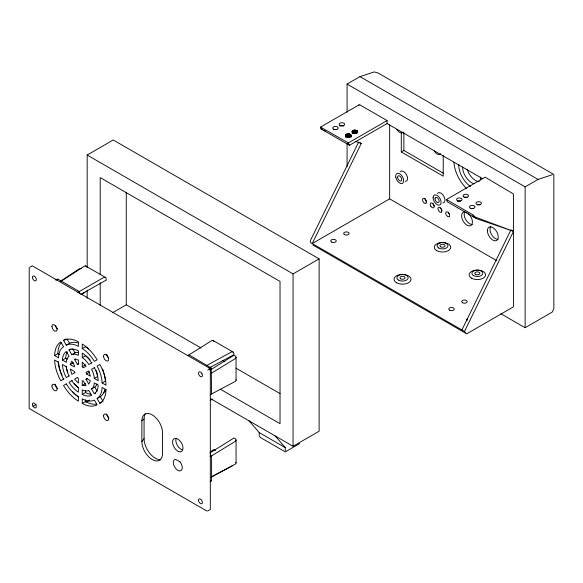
<?xml version="1.0" encoding="UTF-8"?>
<svg xmlns="http://www.w3.org/2000/svg" width="583" height="583" viewBox="0 0 583 583"><rect width="100%" height="100%" fill="white"/><g stroke="black" fill="none" stroke-linecap="round" stroke-linejoin="round"><path stroke-width="0.87" d="M210.084 394.829L211.607 393.955L211.228 368.026L189.023 354.843L187.507 355.717M359.981 142.711L361.271 143.454L312.24 243.548L389.655 198.854L389.655 124.784M443.226 155.45L443.226 176.153L401.293 151.944L401.293 133.041M443.474 173.319L403.873 150.45L403.873 132.45M500.702 313.625L525.13 327.726L525.13 186.873L538.029 179.418L552.305 174.711M387.076 123.552L387.076 120.572L359.981 104.933L359.07 104.838L320.512 127.101L320.512 127.721L321.036 128.909L349.421 145.291L387.076 123.552L482.775 178.806M29.216 267.991L29.15 408.479L206.914 511.043M70.259 364.579L71.847 361.074L74.639 365.905L74.201 366.853L70.259 364.579L73.487 362.713M345.726 135.067C345.53 137.537 349.931 137.661 351.01 135.883C351.163 132.72 344.145 133.39 345.632 137.012M352.176 131.335C351.964 133.755 356.155 133.893 357.343 132.326C358.188 129.244 350.893 129.411 352.154 132.88M86.014 379.344L86.444 378.396L90.394 380.67L88.805 384.175L86.014 379.344L87.304 378.6M358.691 105.676L359.07 104.838M211.228 481.267L211.607 480.428L211.607 455.848L234.971 441.579A3.629 2.164 -1.8 0 0 234.993 438.503L234.023 437.95L209.887 453.042M358.691 141.968L310.499 240.342L310.287 241.777L310.95 242.805L464.483 331.45L466.349 333.6L312.816 244.962M461.904 329.956L510.934 229.862L513.514 231.356L464.483 331.45M141.873 441.666L141.873 420.809A14.597 8.424 60 0 1 152.192 414.848A14.597 8.424 60 0 1 162.519 432.724L162.519 453.581A14.597 8.424 60 0 1 152.192 459.542A14.597 8.424 60 0 1 141.873 441.666L144.067 438.613L144.067 418.944A16.054 9.27 60 0 1 145.24 413.821M141.873 420.809L144.067 418.944M60.479 281.261L78.989 269.011L81.489 268.289M61.295 281.101L85.162 265.739L105.931 277.676L106.288 280.073L80.942 294.357M189.023 354.843L211.44 340.8A3.629 2.019 -61.7 0 1 213.844 341.5M210.157 451.912L213.925 449.551L215.506 450.462M211.396 369.345L234.023 355.2L234.993 355.754A3.629 2.164 -1.8 0 1 234.971 358.829L211.607 373.098M87.166 267.524L87.166 155.034L113.233 139.986L319.127 258.859L319.127 431.216L293.06 446.265L210.463 398.575M29.682 267.32L32.262 265.826L210.317 368.624L210.317 509.476L207.737 510.97M347.074 112.242L347.074 84.076L359.981 76.628L374.257 71.913L378.068 72.999L553.85 174.485L553.85 308.524L552.305 312.029L525.13 327.726M55.64 280.022L57.156 279.148L58.067 279.235L79.361 291.529L79.361 293.766M56.551 280.117L58.067 279.235M77.838 292.404L103.599 277.537L105.501 277.311M320.512 127.101L348.364 142.922L387.076 120.572M63.518 340.385A31.424 18.146 60 0 1 78.392 341.849L78.392 346.36A25.907 14.954 60 0 0 66.28 345.165L63.518 340.385L66.098 338.891M112.468 312.787L126.263 304.822L201.15 348.058M66.28 345.165L69.508 343.3A25.907 14.954 60 0 1 77.845 342.891M401.293 151.944L403.873 150.45M54.642 355.564A31.424 18.146 60 0 1 60.807 341.951L63.569 346.732A25.907 14.954 60 0 0 58.548 357.816L54.642 355.564L57.87 353.699A31.424 18.146 60 0 1 61.091 342.819M69.042 349.946A20.383 11.769 60 0 1 78.392 350.864L78.392 355.375A14.866 8.585 60 0 0 71.804 354.726L69.042 349.946L70.98 348.831M62.447 360.068A20.383 11.769 60 0 1 66.331 351.513L69.085 356.293A14.866 8.585 60 0 0 66.353 362.32L62.454 360.068L65.675 358.21A20.383 11.769 60 0 1 67.38 351.899M82.261 348.59L82.261 344.087A31.424 18.146 60 0 1 97.128 359.791L94.373 361.38A25.907 14.954 60 0 0 82.261 348.59L85.49 346.732A25.907 14.954 60 0 1 88.638 348.962M71.804 354.726L75.025 352.868A14.866 8.585 60 0 1 78.093 352.387M74.566 359.507L78.392 359.886L78.392 364.441L77.35 364.339L74.566 359.507L75.856 358.764M92.078 362.706L88.849 364.572A14.866 8.585 60 0 0 82.261 357.605L85.49 355.747A14.866 8.585 60 0 1 90.139 359.973M77.35 364.339L78.639 363.588M82.261 366.671L82.261 362.116L86.087 366.16L83.303 367.771L82.261 366.671L85.49 364.812M64.035 378.899L60.807 380.757A31.424 18.146 60 0 1 54.642 360.032L58.548 362.283A25.907 14.954 60 0 0 63.569 379.169M75.076 372.522L71.847 374.388L70.259 369.046L74.201 371.327L74.639 372.777M72.277 380.429L69.056 382.295A20.361 11.755 60 0 0 78.392 392.148L78.392 387.637A14.845 8.57 60 0 1 71.818 380.699M94.796 367.428L91.575 369.294A14.845 8.57 60 0 1 94.293 378.454L98.199 380.706A20.361 11.755 60 0 0 94.337 367.698M86.444 373.922L90.394 376.203L88.813 370.883L86.022 372.493L86.444 373.922L89.673 372.063M33.02 406.249L36.117 404.456M82.261 385.363L86.087 385.742L83.303 380.91L82.261 380.808L82.261 385.363L85.49 383.505M94.293 378.454L97.521 376.596A14.845 8.57 60 0 0 97.295 374.446M82.261 394.385A20.383 11.769 60 0 0 91.611 395.303L88.849 390.523A14.866 8.585 60 0 1 82.261 389.874L82.261 394.385L85.49 392.519A20.383 11.769 60 0 0 90.948 394.195M95.612 392.993L94.322 393.736L91.56 388.956L94.789 387.09A14.866 8.585 60 0 0 97.055 383.84M102.105 382.965L106.011 385.217A31.402 18.131 60 0 0 99.853 364.513L97.091 366.102A25.885 14.939 60 0 1 102.105 382.965L105.334 381.1A25.885 14.939 60 0 0 104.831 376.465M87.166 155.034L293.06 273.908L319.127 258.859M82.261 403.4A31.424 18.146 60 0 0 97.128 404.864L94.373 400.084A25.907 14.954 60 0 1 82.261 398.889L82.261 403.4L85.49 401.534A31.424 18.146 60 0 0 96.523 404.187M101.777 402.183L99.846 403.298L97.084 398.517L100.312 396.659A25.907 14.954 60 0 0 104.831 389.633M475.334 217.109L513.514 231.356L476.398 218.603L447.474 201.907L446.425 199.532L485.129 177.188L513.135 193.789L513.514 195.065L513.514 306.374L513.135 307.03L466.859 333.753M208.794 368.011L210.317 367.137M209.712 368.901L211.228 368.026M207.737 370.118L210.317 368.624M210.084 369.994L211.607 369.119M210.266 400.397L212.504 399.107M210.084 456.722L211.607 455.848L210.317 455.097M210.084 481.303L211.607 480.428M299.677 443.568L285.284 451.883L260.747 437.716L259.399 436.368M81.095 294.561L85.001 292.367M207.089 365.271L231.123 352.168A3.629 2.164 -58.2 0 1 233.798 353.692L233.798 354.807L209.443 367.749M85.767 402.161L89.775 400.033M211.097 477.178L231.123 466.538A3.629 2.164 -58.2 0 0 232.464 465.431M211.607 393.955L234.971 381.566A3.629 2.019 1.7 0 0 235.933 379.628M211.607 476.705L234.971 464.316A3.629 2.019 1.7 0 0 235.933 462.377M349.982 134.214C352.759 138.04 343.897 138.127 346.681 134.243M353.451 130.381L353.451 133.361L355.819 133.274L355.819 130.293M321.036 128.909L322.749 129.499M323.616 130.395L325.329 130.986M355.28 141.377L361.271 143.454M475.852 217.692L473.279 216.803L472.755 215.615M181.94 449.712L180.577 448.997A7.39 4.263 60 0 1 176.088 438.358M356.687 130.592L356.687 133.573M359.981 76.628L538.029 179.418M347.074 84.076L525.13 186.873M446.425 199.532L473.52 215.178L476.398 218.603M389.655 198.854L496.782 260.703M213.196 340.567L233.018 352.008M222.538 360.403L224.9 361.773M235.933 368.143L280.08 393.627M220.119 389.101L280.029 423.695L280.029 281.429L100.203 177.604L100.203 274.564M249.079 420.868L259.224 432.579L285.284 447.627L285.284 450.637M57.87 353.699L59.43 354.602M65.675 358.21L67.234 359.106M85.686 265.87L86.335 266.774M275.147 435.916L285.284 447.627M449.595 214.559L448.779 213.422A2.74 1.581 60 0 1 448.349 212.132M67.14 339.204L69.508 343.3M72.664 348.765L75.025 352.868M94.789 387.09L97.157 391.193M100.312 396.659L103.067 401.439M348.364 142.922L349.421 145.291M480.611 177.13L480.647 177.48A12.775 7.375 60 0 1 480.341 180.001M462.581 167.051L462.887 169.923A12.775 7.375 60 0 0 473.95 183.689M351.104 135.424L351.104 136.961M357.437 131.292L357.459 132.829M357.306 131.124L357.306 132.618M357.19 130.956L357.19 132.45M357.146 130.913L357.146 132.407M356.942 130.774L356.942 133.011M356.439 130.49L356.439 133.471M356.111 130.352L356.184 133.361M355.528 130.22L355.528 133.201M355.441 130.206L355.441 133.186M355.127 130.191L355.127 133.172M354.821 130.169L354.821 133.15M354.726 130.169L354.726 133.15M354.42 130.198L354.42 133.179M354.107 130.22L354.027 133.216M353.743 130.308L353.743 133.288M353.371 130.403L353.371 133.383M353.13 130.519L353.13 133.5M352.883 130.628L352.824 132.902M352.642 130.818L352.642 133.048M352.445 133.194L352.445 130.956L352.402 132.494M352.292 131.175L352.292 132.662M350.988 135.016L351.053 136.735M350.857 134.848L350.857 137.085M350.74 134.68L350.74 136.918L350.689 134.637M350.492 134.498L350.492 136.735M350.303 134.352L350.303 136.59M350.237 134.316L350.237 136.553M349.662 134.075L349.734 137.085M349.363 134.017L349.363 136.998M349.079 133.944L349.079 136.925M348.991 133.937L348.991 136.91M348.678 133.915L348.678 136.896M348.364 133.893L348.364 136.874M348.277 133.893L348.277 136.874M347.971 133.922L347.971 136.903M347.657 133.944L347.57 136.939M347.286 134.032L347.286 137.012M347.002 134.105L347.002 137.085M347.074 143.141L347.074 166.767M346.921 134.134L346.921 137.107M346.433 134.352L346.368 136.626M346.185 134.542L346.185 136.772M345.996 136.918L345.996 134.68L345.952 136.961M345.843 134.899L345.843 136.386M293.06 273.908L293.06 446.265M259.224 432.579L259.224 435.588M236.057 357.277L236.057 380.16M236.057 440.027L236.057 462.909M126.263 192.463L126.263 304.822M100.203 282.719L100.203 305.368M87.166 290.203L87.166 298.365M85.49 390.719L85.49 392.519M85.49 399.734L85.49 401.534M82.261 357.612L82.261 353.101A20.383 11.769 60 0 1 91.611 362.976M339.984 126.161A2.74 1.581 0 0 1 343.853 126.161M464.411 197.418A2.74 1.581 0 0 1 467.143 197.418M457.393 201.397A2.74 1.581 0 0 1 460.694 201.142M470.86 208.59A2.74 1.581 0 0 1 473.6 208.59M477.309 204.866A2.74 1.581 0 0 1 480.049 204.866M466.422 188.455A26.935 15.552 60 0 1 453.917 162.271M470.598 186.524A18.248 10.538 60 0 1 458.719 164.421M479.306 181.685A12.775 7.375 60 0 1 467.143 169.201M467.26 320.307A2.74 1.581 0 0 1 467.69 318.398M437.49 193.461A5.677 3.279 60 0 1 443.809 196.15A5.677 3.279 60 0 1 442.971 202.964M400.178 171.723A5.677 3.279 60 0 1 406.533 174.798A5.677 3.279 60 0 1 405.374 181.371M468.433 213.713A7.666 4.424 60 0 1 471.181 225.366A7.666 4.424 60 0 1 462.115 218.756A7.666 4.424 60 0 1 467.027 212.686M498.122 239.336A7.666 4.424 60 0 1 491.578 234.563A7.666 4.424 60 0 1 490.718 226.517M472.317 224.44A7.666 4.424 60 0 1 466.313 220.512A7.666 4.424 60 0 1 464.374 212.817M442.016 210.237A2.74 1.581 60 0 1 441.55 209.742L440.835 208.517A2.74 1.581 60 0 1 440.646 207.869M434.772 206.134A2.74 1.581 60 0 1 433.439 204.742L433.118 204.108A2.74 1.581 60 0 1 432.914 203.452M426.53 201.295A2.74 1.581 60 0 1 426.064 200.807L425.357 199.575A2.74 1.581 60 0 1 425.094 198.315M334.095 129.637A2.74 1.581 0 0 1 336.836 129.637M403.145 132.079A5.655 3.265 60 0 1 396.848 129.404M440.573 153.701A5.677 3.279 60 0 1 434.255 151.012M160.442 459.819A16.054 9.27 60 0 1 144.067 438.613M99.846 403.298A31.424 18.146 60 0 0 106.011 389.684L102.105 387.433A25.907 14.954 60 0 1 97.084 398.517M94.322 393.736A20.383 11.769 60 0 0 98.199 385.181L94.293 382.922A14.866 8.585 60 0 1 91.56 388.956M57.746 388.628A3.636 2.099 60 0 1 55.181 384.175M57.746 329.038A3.636 2.099 60 0 1 55.268 325.401M108.693 358.348A3.636 2.099 60 0 1 106.784 354.377M108.693 417.938A3.636 2.099 60 0 1 106.784 413.974M96.188 370.453A14.845 8.57 60 0 1 97.142 373.667M67.847 372.165A20.383 11.769 60 0 1 66.039 366.073M78.209 387.71A20.361 11.755 60 0 1 74.486 383.658M62.09 375.095A31.424 18.146 60 0 1 61.091 372.77M60.749 371.903A31.424 18.146 60 0 1 58.103 361.475M78.188 396.921A31.402 18.131 60 0 1 72.365 391.368M102.63 369.061A25.885 14.939 60 0 1 103.548 371.531M104.066 373.2A25.885 14.939 60 0 1 104.678 375.663M105.975 389.218A3.629 2.164 -58.2 0 1 103.395 392.796M426.129 203.001L425.415 203.416A2.74 1.581 60 0 1 423.484 202.294L422.777 201.069A2.74 1.581 60 0 1 424.453 198.686A2.74 1.581 60 0 1 426.129 203.001M441.608 211.942L440.901 212.35A2.74 1.581 60 0 1 438.963 211.235L438.256 210.011A2.74 1.581 60 0 1 439.932 207.621A2.74 1.581 60 0 1 441.608 211.942M449.26 216.519L448.925 216.752A2.74 1.581 60 0 1 447.511 216.461L446.199 214.916A2.74 1.581 60 0 1 446.301 211.957A2.74 1.581 60 0 1 448.917 213.327A2.74 1.581 60 0 1 449.26 216.519M69.085 375.977L66.331 377.573A20.383 11.769 60 0 1 62.447 364.535L66.353 366.794A14.866 8.585 60 0 0 69.085 375.977M66.294 383.884L63.532 385.48A31.402 18.131 60 0 0 78.392 401.162L78.392 396.659A25.885 14.947 60 0 1 66.294 383.884M77.364 377.493L74.573 379.103L78.392 383.133L78.392 378.578L77.364 377.493M178.719 451.57L177.356 450.863A7.39 4.263 60 0 1 173.246 439.487A7.39 4.263 60 0 1 182.049 444.078A7.39 4.263 60 0 1 178.719 451.57M180.038 461.896L175.527 459.287A6.384 3.687 60 0 0 174.324 466.466A6.384 3.687 60 0 0 181.24 470.459A6.384 3.687 60 0 0 180.038 461.896M430.852 206.229L430.538 205.595A2.74 1.581 60 0 1 431.981 203.044A2.74 1.581 60 0 1 434.022 207.162A2.74 1.581 60 0 1 430.852 206.229M201.995 373.841L201.638 373.222A2.74 1.581 60 0 0 199.094 371.947A2.74 1.581 60 0 0 198.927 374.789L199.284 375.408A2.74 1.581 60 0 0 201.827 376.684A2.74 1.581 60 0 0 201.995 373.841M462.508 302.745A2.74 1.581 0 0 0 467.092 302.038A2.74 1.581 0 0 0 463.74 300.107A2.74 1.581 0 0 0 462.508 302.745M397.657 177.757A2.922 1.683 60 0 0 401.06 180.992A2.922 1.683 60 0 0 400.317 176.525A2.922 1.683 60 0 0 397.657 177.757M435.027 198.832A2.922 1.683 60 0 0 438.125 202.687A2.922 1.683 60 0 0 438.125 198.555A2.922 1.683 60 0 0 435.027 198.832M339.984 125.418A2.74 1.581 0 0 0 344.56 124.711A2.74 1.581 0 0 0 341.208 122.773A2.74 1.581 0 0 0 339.984 125.418M463.842 196.923A2.74 1.581 0 0 0 468.419 196.216A2.74 1.581 0 0 0 465.066 194.285A2.74 1.581 0 0 0 463.842 196.923M457.393 200.654A2.74 1.581 0 0 0 461.969 199.94A2.74 1.581 0 0 0 458.617 198.009A2.74 1.581 0 0 0 457.393 200.654M470.86 208.35A2.74 1.581 0 0 0 474.963 206.98A2.74 1.581 0 0 0 470.86 205.617A2.74 1.581 0 0 0 470.86 208.35M477.309 204.626A2.74 1.581 0 0 0 481.42 203.256A2.74 1.581 0 0 0 477.309 201.893A2.74 1.581 0 0 0 477.309 204.626M449.61 310.192A2.74 1.581 0 0 0 454.186 309.486A2.74 1.581 0 0 0 450.834 307.554A2.74 1.581 0 0 0 449.61 310.192M436.682 250.617A8.249 4.766 0 0 0 450.484 248.482A8.249 4.766 0 0 0 440.376 242.652A8.249 4.766 0 0 0 436.682 250.617M396.52 282.748A8.483 4.897 0 0 0 410.709 280.547A8.483 4.897 0 0 0 400.324 274.549A8.483 4.897 0 0 0 396.52 282.748M471.516 278.178A8.249 4.766 0 0 0 485.318 276.043A8.249 4.766 0 0 0 475.211 270.213A8.249 4.766 0 0 0 471.516 278.178M344.48 234.599A2.74 1.581 0 0 0 349.057 233.892A2.74 1.581 0 0 0 345.704 231.954A2.74 1.581 0 0 0 344.48 234.599M331.574 242.047A2.74 1.581 0 0 0 336.151 241.34A2.74 1.581 0 0 0 332.798 239.402A2.74 1.581 0 0 0 331.574 242.047M487.41 230.715A7.666 4.424 60 0 0 495.543 240.83A7.666 4.424 60 0 0 495.543 229.986A7.666 4.424 60 0 0 487.41 230.715M400.71 278.834A2.558 1.472 0 0 0 404.988 278.171A2.558 1.472 0 0 0 401.855 276.371A2.558 1.472 0 0 0 400.71 278.834M398.517 280.102A5.655 3.265 0 0 0 407.983 278.638A5.655 3.265 0 0 0 401.053 274.637A5.655 3.265 0 0 0 398.517 280.102M473.462 275.57A5.502 3.177 0 0 0 482.666 274.148A5.502 3.177 0 0 0 475.925 270.257A5.502 3.177 0 0 0 473.462 275.57M475.546 274.367A2.558 1.472 0 0 0 479.816 273.704A2.558 1.472 0 0 0 476.69 271.897A2.558 1.472 0 0 0 475.546 274.367M440.704 246.806A2.558 1.472 0 0 0 444.982 246.143A2.558 1.472 0 0 0 441.856 244.335A2.558 1.472 0 0 0 440.704 246.806M438.627 248.008A5.502 3.177 0 0 0 447.824 246.587A5.502 3.177 0 0 0 441.091 242.696A5.502 3.177 0 0 0 438.627 248.008M333.527 129.142A2.74 1.581 0 0 0 338.111 128.435A2.74 1.581 0 0 0 334.759 126.496A2.74 1.581 0 0 0 333.527 129.142M395.748 177.123A5.677 3.279 60 0 0 402.372 183.419A5.677 3.279 60 0 0 400.915 174.725A5.677 3.279 60 0 0 395.748 177.123M433.082 197.703A5.677 3.279 60 0 0 439.101 205.201A5.677 3.279 60 0 0 439.101 197.171A5.677 3.279 60 0 0 433.082 197.703M103.563 356.242A3.636 2.099 60 0 0 107.418 361.037A3.636 2.099 60 0 0 107.418 355.9A3.636 2.099 60 0 0 103.563 356.242M51.953 326.444A3.636 2.099 60 0 0 55.808 331.239A3.636 2.099 60 0 0 55.808 326.101A3.636 2.099 60 0 0 51.953 326.444M198.511 500.214A2.74 1.581 60 0 0 201.419 503.821A2.74 1.581 60 0 0 201.419 499.952A2.74 1.581 60 0 0 198.511 500.214M51.953 386.041A3.636 2.099 60 0 0 55.808 390.836A3.636 2.099 60 0 0 55.808 385.698A3.636 2.099 60 0 0 51.953 386.041M32.451 404.34A2.74 1.581 60 0 0 35.359 407.947A2.74 1.581 60 0 0 35.359 404.077A2.74 1.581 60 0 0 32.451 404.34M103.563 415.832A3.636 2.099 60 0 0 107.418 420.627A3.636 2.099 60 0 0 107.418 415.49A3.636 2.099 60 0 0 103.563 415.832M32.451 277.333A2.74 1.581 60 0 0 35.359 280.94A2.74 1.581 60 0 0 35.359 277.071A2.74 1.581 60 0 0 32.451 277.333"/></g></svg>
